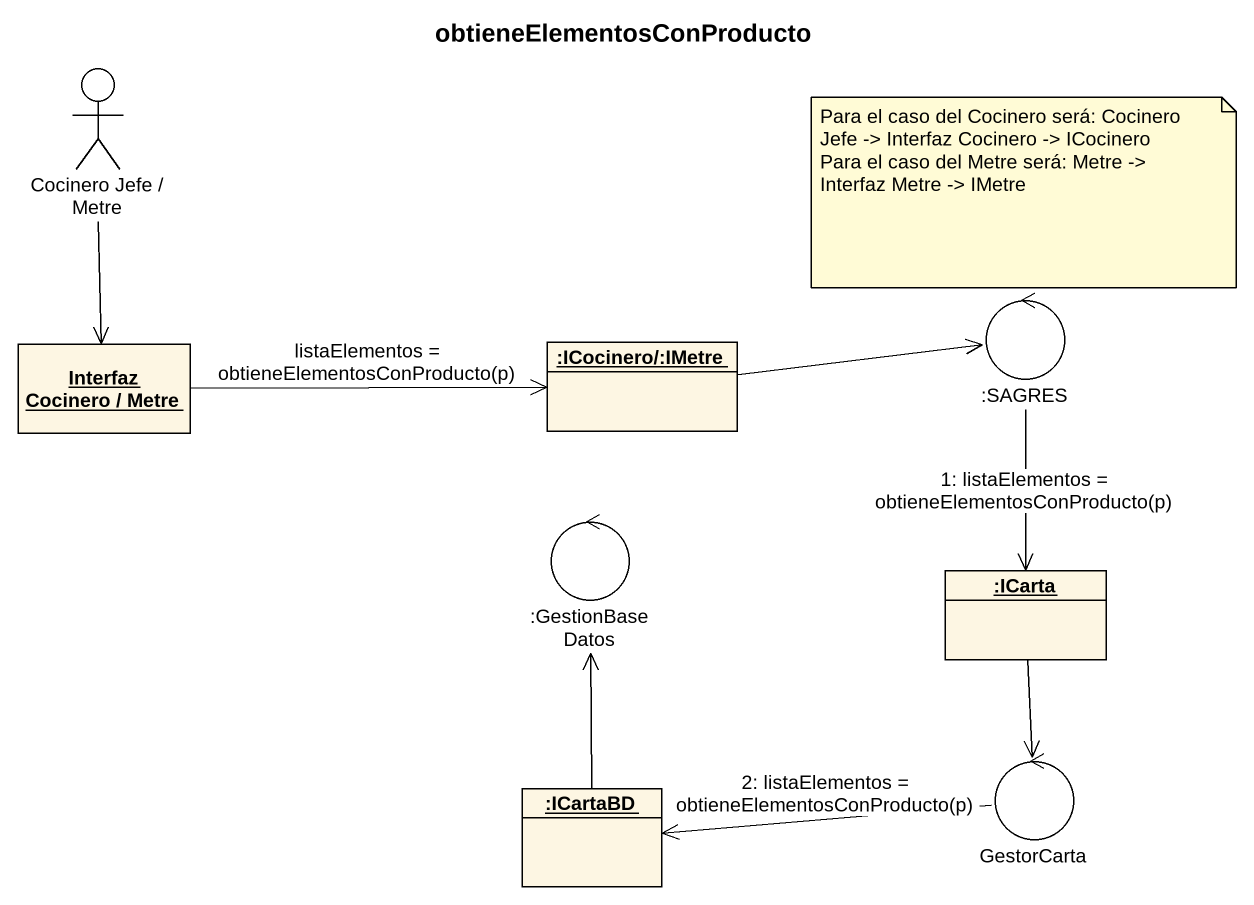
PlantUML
@startuml
title obtieneElementosConProducto
allowmixing
hide circle
hide empty members
actor "Cocinero Jefe / Metre" as Cocinero_Jefe_Metre
control ":SAGRES" as SAGRES
object "Interfaz Cocinero / Metre" as Interfaz_Cocinero_Metre
object ":ICocinero/:IMetre" as ICocinero_IMetre
control ":GestionBaseDatos" as GestionBaseDatos
object ":ICarta" as ICarta
object ":ICartaBD" as ICartaBD
control GestorCarta
Cocinero_Jefe_Metre --> Interfaz_Cocinero_Metre
SAGRES --> ICarta : 1: listaElementos = obtieneElementosConProducto(p)
Interfaz_Cocinero_Metre -right-> ICocinero_IMetre : listaElementos = obtieneElementosConProducto(p)
ICocinero_IMetre -right-> SAGRES
ICarta --> GestorCarta
ICartaBD -up-> GestionBaseDatos
GestorCarta -left-> ICartaBD : 2: listaElementos = obtieneElementosConProducto(p)
note as N1
  Para el caso del Cocinero será: Cocinero Jefe -> Interfaz Cocinero -> ICocinero
  Para el caso del Metre será: Metre -> Interfaz Metre -> IMetre
end note
@enduml
